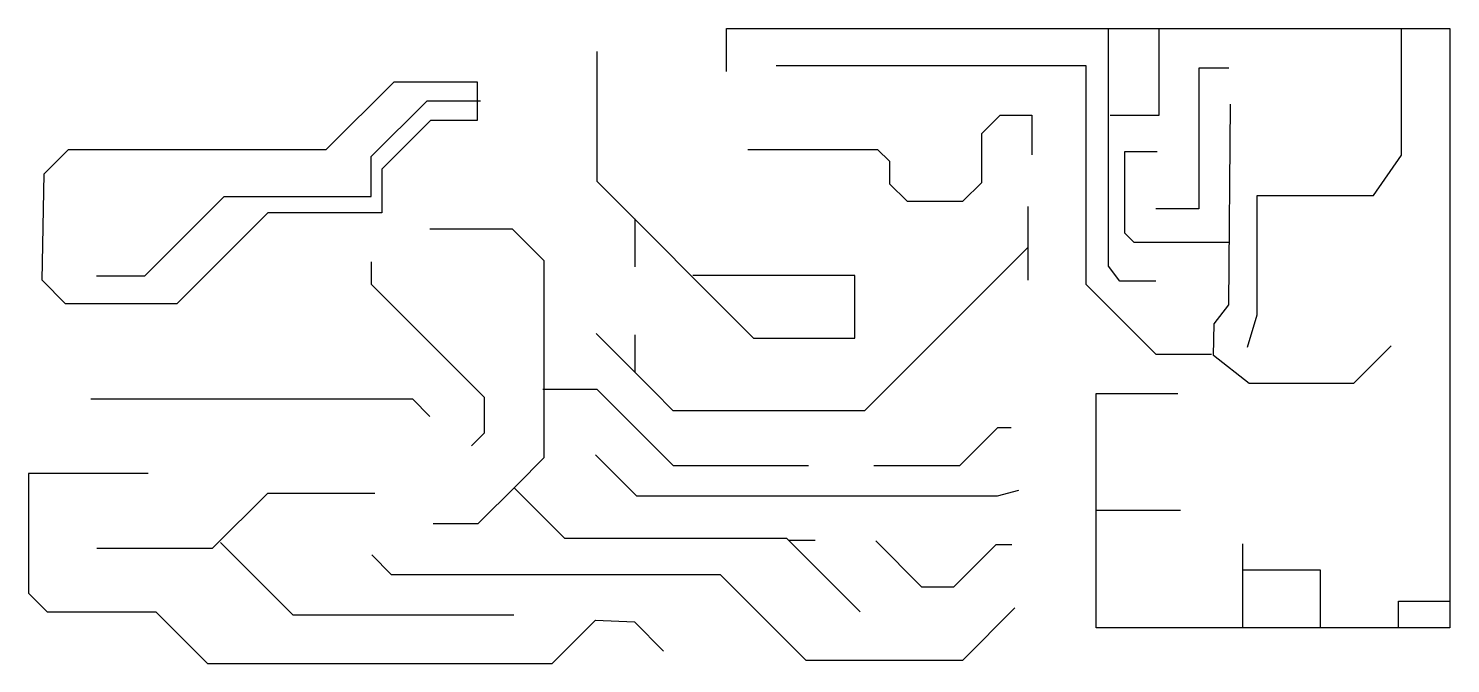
# Model space of a CAD drawing. Extents: x 1 to 113, y 1 to 51.
import ezdxf

# ---------------------------------------------------------------- set-up
doc = ezdxf.new("R2010")
doc.units = 0
doc.layers.add('BottomCopper', color=7, linetype='CONTINUOUS')

msp = doc.modelspace()

# ---------------------------------------------------------------- linework, layer by layer
at = {"layer": 'BottomCopper', "color": 4}
for points in [[(55.775809, 47.640166), (55.775809, 51.014444), (112.72092, 51.014444), (112.72092, 3.824667), (84.858073, 3.824667), (84.858073, 22.277936), (91.297817, 22.277936)], [(89.568699, 31.119568), (86.72896, 31.119568), (85.84363, 32.305577), (85.84363, 50.997739)], [(89.802561, 51.031148), (89.802561, 48.158), (89.802561, 44.182366), (85.96056, 44.182366)], [(108.91233, 41.04195), (108.91233, 51.031148)], [(45.546131, 49.212426), (45.546131, 42.31436), (45.546131, 39.007069), (57.901228, 26.651972), (65.86235, 26.651972), (65.86235, 31.589286), (64.019718, 31.589286), (53.105655, 31.589286)], [(59.667922, 48.124592), (77.508163, 48.124592), (84.056267, 48.124592), (84.056267, 30.885708), (89.568699, 25.373273), (93.945238, 25.373273)], [(95.314994, 47.890731), (92.942978, 47.890731), (92.942978, 39.906054), (92.942978, 36.832454), (89.568699, 36.832454)], [(6.147199, 31.553881), (9.95579, 31.553881), (16.203215, 37.801307), (27.796029, 37.801307), (27.796029, 40.941723), (32.189274, 45.334966), (36.382065, 45.334966)], [(108.10119, 26.037761), (105.13644, 23.073009), (102.47879, 23.073009), (99.667596, 23.073009), (96.927267, 23.073009), (94.108544, 25.26409), (94.151124, 27.765008), (95.311659, 29.272315), (95.444896, 45.078311)], [(57.42954, 41.509671), (64.211503, 41.509671), (67.652598, 41.509671), (68.588042, 40.574228), (68.588042, 38.803567), (69.974501, 37.417107), (74.367746, 37.417107), (75.862785, 38.912145), (75.862785, 42.745793), (77.32024, 44.203247), (79.813361, 44.203247), (79.813361, 41.075358)], [(89.668926, 41.309219), (87.096456, 41.309219), (87.096456, 34.928159), (87.831447, 34.193168), (89.902786, 34.193168), (95.281585, 34.193168)], [(96.784976, 25.941221), (97.553377, 28.480282), (97.553377, 31.219794), (97.553377, 34.026124), (97.553377, 37.868124), (106.70736, 37.868124), (108.91233, 41.04195)], [(79.516739, 31.21131), (79.516739, 34.235119), (79.516739, 37.022694)], [(48.56994, 32.250744), (48.56994, 36.030506)], [(32.406431, 35.262246), (36.950012, 35.262246), (38.887717, 35.262246), (41.393369, 32.756594), (41.393369, 23.66943), (41.393369, 17.221553), (39.271916, 15.1001), (36.181612, 12.009799), (32.6737, 12.009799)], [(45.498884, 27.006325), (50.034597, 22.470611), (51.546503, 20.958705), (66.665551, 20.958705), (79.469492, 33.762649)], [(27.796029, 32.656368), (27.796029, 30.885708), (36.682743, 21.998997), (36.682743, 19.159258), (35.680483, 18.156995)], [(48.542828, 26.910073), (48.542828, 23.936699)], [(62.206983, 16.586789), (51.583018, 16.586789), (45.569454, 22.600352), (41.293142, 22.600352)], [(5.71689, 21.8564), (10.819568, 21.8564), (31.041295, 21.8564), (32.411458, 20.486236)], [(78.176336, 19.593569), (77.107258, 19.593569), (74.100475, 16.586789), (67.35192, 16.586789)], [(45.435818, 17.455413), (48.676461, 14.21477), (77.107258, 14.21477), (78.774374, 14.661474)], [(10.223059, 15.98543), (6.080382, 15.98543), (0.801809, 15.98543), (0.801809, 6.564182), (2.271791, 5.094199), (10.824416, 5.094199), (14.900276, 1.018338), (42.028133, 1.018338), (45.435818, 4.426025), (48.509419, 4.29239), (50.814618, 1.987189)], [(66.282842, 5.094199), (60.503138, 10.873903), (43.030393, 10.873903), (39.071465, 14.832831)], [(6.180608, 10.105502), (9.855564, 10.105502), (15.30118, 10.105502), (19.64431, 14.448633), (28.063301, 14.448633)], [(84.83203, 13.092077), (91.517485, 13.092077)], [(39.02135, 4.82693), (21.648831, 4.82693), (15.919241, 10.556519)], [(62.741521, 10.706858), (60.670183, 10.706858)], [(78.241072, 10.375372), (76.965402, 10.375372), (73.634485, 7.044459), (71.154017, 7.044459), (67.527807, 10.670666)], [(96.384072, 10.439589), (96.384072, 3.824667)], [(27.829438, 9.570962), (29.366239, 8.034164), (55.257974, 8.034164), (62.006529, 1.285607), (74.367746, 1.285607), (78.477014, 5.394877)], [(102.53127, 3.824667), (102.53127, 8.368251), (96.384072, 8.368251)], [(108.66815, 3.808036), (108.66815, 5.934153), (112.77104, 5.934153)]]:
    msp.add_lwpolyline(points, dxfattribs=at)
msp.add_lwpolyline([(2.031622, 39.574033), (3.945126, 41.487537), (24.237723, 41.487537), (29.588449, 46.838263), (36.143972, 46.838263), (36.143972, 43.779018), (32.458705, 43.779018), (28.631697, 39.952009), (28.631697, 36.502976), (19.654762, 36.502976), (12.496838, 29.345052), (3.732515, 29.345052), (1.878069, 31.199498)], close=True, dxfattribs=at)

doc.saveas('drawing.dxf')
